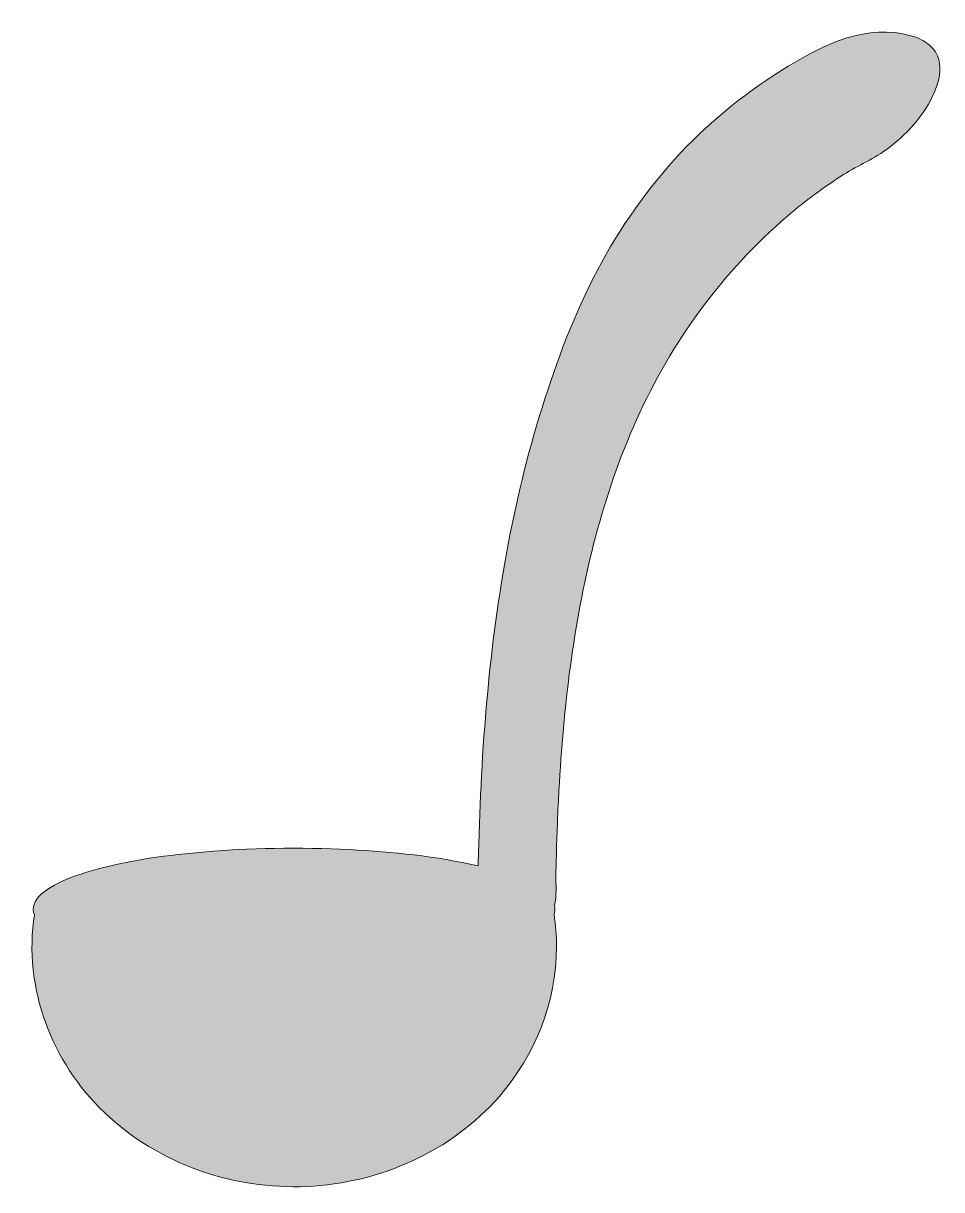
# Model space of a CAD drawing. Header units: inches. Extents: x -1 to 80, y 0 to 102.
import ezdxf

# ---------------------------------------------------------------- set-up
doc = ezdxf.new("R2010")
doc.units = ezdxf.units.IN
doc.header["$MEASUREMENT"] = 0
doc.layers.add('Layer 1', color=7, linetype='Continuous')

msp = doc.modelspace()

# ---------------------------------------------------------------- hatches: boundary and pattern name
at = {"layer": 'Layer 1', "true_color": 0x274391}
h = msp.add_hatch(color=177, dxfattribs=at)
h.dxf.hatch_style = 2
edge = h.paths.add_edge_path()
edge.add_spline(control_points=[(45.93, 23.95), (46.02, 24.2), (46.04, 24.47), (45.98, 24.73), (46.18, 25.6), (46.08, 26.57), (46.1, 27.46), (46.11, 28.35), (46.14, 29.25), (46.16, 30.14), (46.22, 31.95), (46.3, 33.76), (46.4, 35.56), (46.62, 39.22), (46.95, 42.86), (47.46, 46.49), (48.48, 53.68), (50.2, 60.84), (53.19, 67.48), (56.27, 74.36), (60.75, 80.5), (66.48, 85.41), (68.03, 86.74), (69.68, 87.97), (71.41, 89.06), (72.71, 89.87), (74.15, 90.49), (75.38, 91.41), (77.17, 92.76), (78.84, 94.66), (79.59, 96.8), (79.89, 97.66), (80.03, 98.64), (79.67, 99.51), (79.26, 100.47), (78.3, 101.01), (77.33, 101.28), (73.52, 102.37), (69.72, 100.55), (66.53, 98.59), (63.05, 96.45), (59.86, 93.95), (57.07, 90.96), (54.18, 87.88), (51.73, 84.39), (49.75, 80.66), (47.72, 76.81), (46.18, 72.69), (44.88, 68.54), (43.56, 64.34), (42.54, 60.06), (41.75, 55.73), (40.11, 46.75), (39.47, 37.61), (39.26, 28.49), (39.26, 28.4), (39.26, 28.31), (39.26, 28.22), (35.55, 29.08), (31.73, 29.47), (27.94, 29.66), (23.55, 29.88), (19.14, 29.82), (14.77, 29.42), (11.39, 29.11), (7.96, 28.65), (4.72, 27.64), (3.65, 27.31), (2.58, 26.92), (1.62, 26.33), (1.05, 25.98), (0.41, 25.5), (0.19, 24.83), (0.09, 24.54), (0.1, 24.24), (0.21, 23.95), (-0.76, 17.47), (1.7, 10.98), (6.41, 6.49), (11.15, 1.98), (17.71, -0.26), (24.21, 0.02), (30.61, 0.31), (36.88, 3.09), (41.12, 7.95), (44.29, 11.58), (46.15, 16.25), (46.15, 21.09), (46.15, 22.06), (46.07, 23.02), (45.93, 23.95)], knot_values=[0, 0, 0, 0, 1, 1, 1, 2, 2, 2, 3, 3, 3, 4, 4, 4, 5, 5, 5, 6, 6, 6, 7, 7, 7, 8, 8, 8, 9, 9, 9, 10, 10, 10, 11, 11, 11, 12, 12, 12, 13, 13, 13, 14, 14, 14, 15, 15, 15, 16, 16, 16, 17, 17, 17, 18, 18, 18, 19, 19, 19, 20, 20, 20, 21, 21, 21, 22, 22, 22, 23, 23, 23, 24, 24, 24, 25, 25, 25, 26, 26, 26, 27, 27, 27, 28, 28, 28, 29, 29, 29, 30, 30, 30, 30], degree=3, periodic=1)

# ---------------------------------------------------------------- linework, layer by layer
at = {"layer": 'Layer 1', "lineweight": 0}
msp.add_open_spline([(45.93, 23.95), (46.02, 24.2), (46.04, 24.47), (45.98, 24.73), (46.18, 25.6), (46.08, 26.57), (46.1, 27.46), (46.11, 28.35), (46.14, 29.25), (46.16, 30.14), (46.22, 31.95), (46.3, 33.76), (46.4, 35.56), (46.62, 39.22), (46.95, 42.86), (47.46, 46.49), (48.48, 53.68), (50.2, 60.84), (53.19, 67.48), (56.27, 74.36), (60.75, 80.5), (66.48, 85.41), (68.03, 86.74), (69.68, 87.97), (71.41, 89.06), (72.71, 89.87), (74.15, 90.49), (75.38, 91.41), (77.17, 92.76), (78.84, 94.66), (79.59, 96.8), (79.89, 97.66), (80.03, 98.64), (79.67, 99.51), (79.26, 100.47), (78.3, 101.01), (77.33, 101.28), (73.52, 102.37), (69.72, 100.55), (66.53, 98.59), (63.05, 96.45), (59.86, 93.95), (57.07, 90.96), (54.18, 87.88), (51.73, 84.39), (49.75, 80.66), (47.72, 76.81), (46.18, 72.69), (44.88, 68.54), (43.56, 64.34), (42.54, 60.06), (41.75, 55.73), (40.11, 46.75), (39.47, 37.61), (39.26, 28.49), (39.26, 28.4), (39.26, 28.31), (39.26, 28.22), (35.55, 29.08), (31.73, 29.47), (27.94, 29.66), (23.55, 29.88), (19.14, 29.82), (14.77, 29.42), (11.39, 29.11), (7.96, 28.65), (4.72, 27.64), (3.65, 27.31), (2.58, 26.92), (1.62, 26.33), (1.05, 25.98), (0.41, 25.5), (0.19, 24.83), (0.09, 24.54), (0.1, 24.24), (0.21, 23.95), (-0.76, 17.47), (1.7, 10.98), (6.41, 6.49), (11.15, 1.98), (17.71, -0.26), (24.21, 0.02), (30.61, 0.31), (36.88, 3.09), (41.12, 7.95), (44.29, 11.58), (46.15, 16.25), (46.15, 21.09), (46.15, 22.06), (46.07, 23.02), (45.93, 23.95)], degree=3, knots=[0, 0, 0, 0, 1, 1, 1, 2, 2, 2, 3, 3, 3, 4, 4, 4, 5, 5, 5, 6, 6, 6, 7, 7, 7, 8, 8, 8, 9, 9, 9, 10, 10, 10, 11, 11, 11, 12, 12, 12, 13, 13, 13, 14, 14, 14, 15, 15, 15, 16, 16, 16, 17, 17, 17, 18, 18, 18, 19, 19, 19, 20, 20, 20, 21, 21, 21, 22, 22, 22, 23, 23, 23, 24, 24, 24, 25, 25, 25, 26, 26, 26, 27, 27, 27, 28, 28, 28, 29, 29, 29, 30, 30, 30, 30], dxfattribs=at)

doc.saveas('drawing.dxf')
